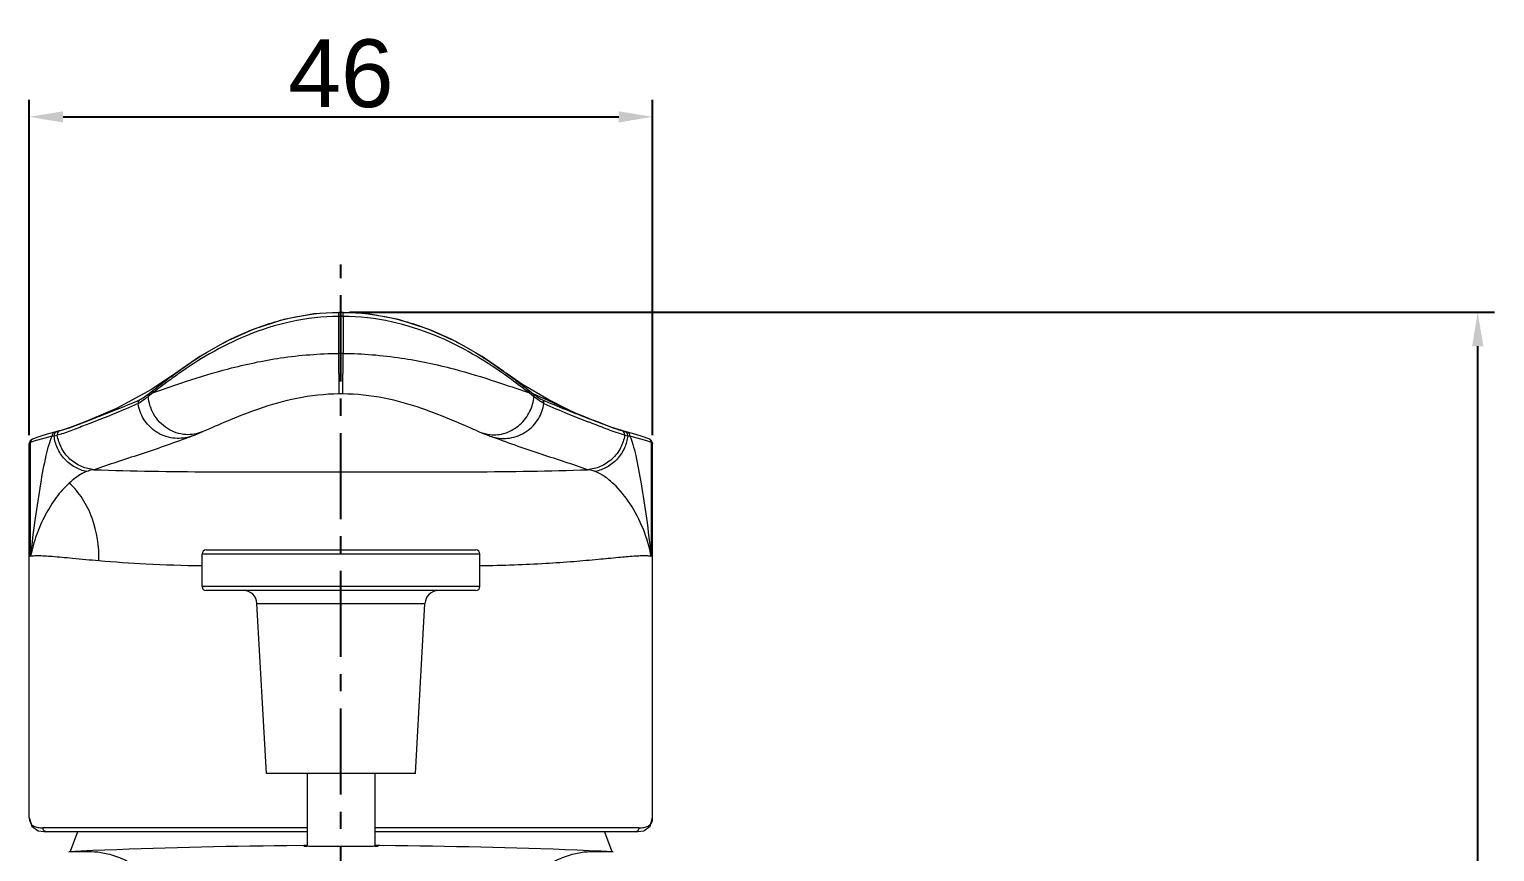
# Model space of a CAD drawing. Header units: millimetres. Extents: x 1334 to 1928, y -1757 to -1337.
# Drawn here: x 1672.6 to 1780.7, y -1510.1 to -1449.4 of the extents above; entities that cross this region are included whole.
import ezdxf

# ---------------------------------------------------------------- set-up
doc = ezdxf.new("R2010")
doc.units = ezdxf.units.MM
doc.header["$LTSCALE"] = 0.1
doc.linetypes.add('CENTERX2', pattern=[101.6, 63.5, -12.7, 12.7, -12.7])
doc.layers.get('0').update_dxf_attribs({"lineweight": 13})
doc.layers.add('CENTER', color=1, linetype='CENTERX2')
doc.layers.add('DIM', color=3, linetype='Continuous', lineweight=9)
doc.styles.get("Standard").update_dxf_attribs({"font": 'arial.ttf'})
doc.dimstyles.new('ISO-25', dxfattribs={"dimtxt": 2.5, "dimasz": 2.5, "dimexe": 1.25, "dimexo": 0.625, "dimtad": 1, "dimtxsty": 'Standard', "dimcen": 2.5, "dimadec": 0, "dimazin": 0, "dimtfac": 1, "dimtmove": 0, "dimatfit": 3, "dimfxl": 0, "dimarcsym": 0})

# ---------------------------------------------------------------- blocks, each defined once
blk = doc.blocks.new('*D26')
at = {"layer": 'Defpoints', "color": 0}
for p in [(1718.55, -1455.9), (1672.55, -1480), (1718.55, -1480.01)]:
    blk.add_point(p, dxfattribs=at)
at = {"layer": 'DIM', "color": 0, "linetype": 'ByBlock', "lineweight": -2}
for p, q in [((1672.55, -1479.38), (1672.55, -1454.65)), ((1718.55, -1479.38), (1718.55, -1454.65)), ((1675.05, -1455.9), (1716.05, -1455.9))]:
    blk.add_line(p, q, dxfattribs=at)
at = {"layer": 'DIM', "color": 0}
for points in [[(1675.05, -1455.49), (1675.05, -1456.32), (1672.55, -1455.9)], [(1716.05, -1455.49), (1716.05, -1456.32), (1718.55, -1455.9)]]:
    blk.add_solid(points, dxfattribs=at)
at = {"layer": 'DIM', "color": 0, "insert": (1695.55, -1452.72), "char_height": 5, "attachment_point": 5}
blk.add_mtext('46', dxfattribs=at)
blk = doc.blocks.new('*D28')
at = {"layer": 'Defpoints', "color": 0}
for p in [(1695.55, -1470.32), (1779.44, -1470.32), (1718.55, -1610.16)]:
    blk.add_point(p, dxfattribs=at)
at = {"layer": 'DIM', "color": 0, "linetype": 'ByBlock', "lineweight": -2}
for p, q in [((1696.18, -1470.32), (1780.69, -1470.32)), ((1779.44, -1607.66), (1779.44, -1472.82)), ((1719.18, -1610.16), (1780.69, -1610.16))]:
    blk.add_line(p, q, dxfattribs=at)
at = {"layer": 'DIM', "color": 0}
for points in [[(1779.03, -1472.82), (1779.86, -1472.82), (1779.44, -1470.32)], [(1779.03, -1607.66), (1779.86, -1607.66), (1779.44, -1610.16)]]:
    blk.add_solid(points, dxfattribs=at)
at = {"layer": 'DIM', "color": 0, "insert": (1775.81, -1540.59), "char_height": 5, "attachment_point": 5, "rotation": 90}
blk.add_mtext('139,8', dxfattribs=at)

msp = doc.modelspace()

# ---------------------------------------------------------------- linework, layer by layer
at = {"color": 7, "linetype": 'Continuous'}
for p, q in [((1695.376, -1470.326), (1695.395, -1470.326)), ((1695.397, -1470.625), (1695.395, -1470.325)), ((1695.397, -1473.355), (1695.397, -1470.625)), ((1695.706, -1470.625), (1695.709, -1470.325)), ((1695.706, -1470.625), (1695.706, -1473.355)), ((1697.566, -1470.443), (1695.709, -1470.325)), ((1695.418, -1476.345), (1695.397, -1473.355)), ((1695.684, -1476.345), (1695.706, -1473.355)), ((1683.356, -1474.813), (1681.574, -1476.011)), ((1683.453, -1474.939), (1683.444, -1474.946)), ((1707.577, -1474.689), (1707.747, -1474.813)), ((1707.659, -1474.945), (1707.643, -1474.933)), ((1681.411, -1476.292), (1681.762, -1476.024)), ((1681.834, -1476.136), (1681.677, -1476.254)), ((1709.44, -1476.264), (1709.283, -1476.146)), ((1709.355, -1476.034), (1709.709, -1476.304)), ((1680.498, -1476.866), (1680.683, -1476.788)), ((1680.735, -1476.972), (1680.58, -1477.061)), ((1681.677, -1476.254), (1681.322, -1476.536)), ((1681.677, -1476.254), (1681.803, -1476.211)), ((1709.314, -1476.221), (1709.44, -1476.264)), ((1709.794, -1476.546), (1709.44, -1476.264)), ((1709.709, -1476.304), (1710.471, -1476.656)), ((1710.524, -1477.052), (1710.32, -1476.933)), ((1710.416, -1476.775), (1710.594, -1476.851)), ((1710.471, -1476.656), (1710.493, -1476.666)), ((1710.493, -1476.666), (1712.398, -1477.547)), ((1710.594, -1476.851), (1710.607, -1476.856)), ((1712.399, -1477.547), (1710.836, -1476.765)), ((1675.642, -1478.787), (1676.995, -1478.271)), ((1677.016, -1478.263), (1676.407, -1478.497)), ((1677.016, -1478.263), (1677.124, -1478.222)), ((1712.383, -1477.586), (1712.521, -1477.641)), ((1712.398, -1477.547), (1712.399, -1477.547)), ((1714.55, -1478.434), (1713.876, -1478.174)), ((1713.886, -1478.178), (1713.895, -1478.182)), ((1713.895, -1478.182), (1715.431, -1478.77)), ((1674.677, -1479.097), (1673.875, -1479.323)), ((1674.387, -1479.434), (1674.616, -1479.386)), ((1674.911, -1479.299), (1674.616, -1479.386)), ((1674.765, -1479.072), (1674.677, -1479.097)), ((1674.825, -1479.054), (1674.745, -1479.093)), ((1674.825, -1479.054), (1674.765, -1479.072)), ((1674.828, -1479.053), (1674.825, -1479.054)), ((1675.566, -1478.813), (1674.828, -1479.053)), ((1674.847, -1479.048), (1675.511, -1478.834)), ((1674.93, -1479.293), (1674.911, -1479.299)), ((1676.407, -1478.497), (1675.566, -1478.813)), ((1677.103, -1478.49), (1677.082, -1478.498)), ((1684.575, -1479.442), (1684.737, -1479.38)), ((1685.43, -1479.094), (1685.317, -1479.142)), ((1705.552, -1479.047), (1705.804, -1479.154)), ((1713.799, -1478.403), (1713.789, -1478.4)), ((1715.469, -1478.783), (1714.55, -1478.434)), ((1715.431, -1478.77), (1715.502, -1478.796)), ((1716.277, -1479.05), (1715.469, -1478.783)), ((1716.193, -1479.294), (1716.172, -1479.287)), ((1716.488, -1479.382), (1716.193, -1479.294)), ((1716.279, -1479.051), (1716.277, -1479.05)), ((1716.488, -1479.382), (1716.491, -1479.338)), ((1716.488, -1479.382), (1716.713, -1479.43)), ((1672.553, -1479.998), (1672.552, -1480.004)), ((1672.552, -1507.583), (1672.552, -1480.004)), ((1672.552, -1480.004), (1672.552, -1480.005)), ((1672.553, -1479.997), (1672.556, -1479.953)), ((1672.566, -1479.974), (1672.553, -1479.998)), ((1672.556, -1479.953), (1672.559, -1479.938)), ((1672.624, -1479.797), (1672.558, -1479.939)), ((1672.648, -1479.925), (1672.566, -1479.974)), ((1672.896, -1479.836), (1672.648, -1479.925)), ((1672.648, -1488.346), (1672.648, -1479.925)), ((1672.832, -1479.648), (1672.829, -1479.649)), ((1673.162, -1479.756), (1672.896, -1479.836)), ((1674.228, -1479.451), (1673.162, -1479.756)), ((1684.362, -1479.521), (1684.326, -1479.535)), ((1684.58, -1479.44), (1684.364, -1479.521)), ((1684.575, -1479.441), (1684.364, -1479.521)), ((1706.54, -1479.449), (1706.546, -1479.451)), ((1706.54, -1479.449), (1706.783, -1479.539)), ((1706.805, -1479.546), (1706.784, -1479.539)), ((1716.713, -1479.43), (1716.714, -1479.403)), ((1717.941, -1479.756), (1716.875, -1479.448)), ((1718.208, -1479.836), (1717.941, -1479.756)), ((1718.456, -1479.925), (1718.208, -1479.836)), ((1718.275, -1479.649), (1718.272, -1479.648)), ((1718.363, -1479.694), (1718.272, -1479.648)), ((1718.478, -1479.794), (1718.363, -1479.694)), ((1718.456, -1479.925), (1718.456, -1488.343)), ((1718.506, -1479.949), (1718.456, -1479.925)), ((1718.545, -1479.939), (1718.478, -1479.794)), ((1718.545, -1479.939), (1718.548, -1479.955)), ((1718.548, -1479.955), (1718.551, -1479.998)), ((1718.552, -1480.004), (1718.551, -1479.999)), ((1718.552, -1480.005), (1718.552, -1480.004)), ((1718.552, -1507.583), (1718.552, -1480.005)), ((1685.602, -1487.851), (1705.502, -1487.851)), ((1685.302, -1490.551), (1685.302, -1488.151)), ((1685.302, -1488.151), (1705.802, -1488.151)), ((1705.802, -1490.551), (1705.802, -1488.151)), ((1705.802, -1490.551), (1685.302, -1490.551)), ((1705.502, -1490.851), (1685.602, -1490.851)), ((1690.052, -1504.351), (1689.354, -1491.796)), ((1689.354, -1491.796), (1701.749, -1491.796)), ((1701.052, -1504.351), (1701.749, -1491.796)), ((1701.052, -1504.351), (1690.052, -1504.351)), ((1693.052, -1504.351), (1693.052, -1509.717)), ((1698.052, -1504.351), (1698.052, -1509.717)), ((1672.552, -1507.601), (1672.552, -1507.604)), ((1693.052, -1508.358), (1673.561, -1508.358)), ((1717.543, -1508.358), (1698.052, -1508.358)), ((1718.552, -1507.604), (1718.552, -1507.598)), ((1693.052, -1508.658), (1673.848, -1508.658)), ((1676.106, -1508.658), (1675.57, -1510.108)), ((1692.802, -1509.666), (1691.546, -1509.676)), ((1693.052, -1509.665), (1692.802, -1509.666)), ((1717.256, -1508.658), (1698.052, -1508.658)), ((1698.409, -1509.667), (1698.052, -1509.665)), ((1714.998, -1508.658), (1715.533, -1510.108)), ((1689.805, -1509.696), (1689.72, -1509.697)), ((1692.802, -1509.712), (1693.027, -1509.704)), ((1698.077, -1509.704), (1698.302, -1509.712)), ((1701.418, -1509.698), (1700.495, -1509.686)), ((1701.419, -1509.698), (1701.384, -1509.697))]:
    msp.add_line(p, q, dxfattribs=at)
for points in [[(1695.395, -1470.325), (1693.556, -1470.441), (1691.337, -1470.849), (1689.114, -1471.558), (1687.02, -1472.506), (1685.144, -1473.589), (1683.527, -1474.69), (1683.356, -1474.813)], [(1695.709, -1470.325), (1695.668, -1470.324), (1695.395, -1470.325)], [(1707.577, -1474.689), (1705.96, -1473.589), (1704.09, -1472.51), (1701.997, -1471.561), (1699.79, -1470.855), (1697.566, -1470.443)], [(1710.836, -1476.765), (1708.91, -1475.618), (1707.747, -1474.813)], [(1681.574, -1476.011), (1678.982, -1477.418), (1677.015, -1478.263)], [(1713.886, -1478.178), (1713.608, -1478.068), (1712.807, -1477.732), (1712.398, -1477.547)], [(1673.875, -1479.323), (1673.331, -1479.482), (1672.829, -1479.649)], [(1684.737, -1479.38), (1685.008, -1479.271), (1685.317, -1479.142)], [(1705.803, -1479.153), (1706.118, -1479.284), (1706.387, -1479.391), (1706.546, -1479.451)], [(1717.23, -1479.323), (1716.423, -1479.093), (1716.337, -1479.068), (1716.279, -1479.051)], [(1718.275, -1479.649), (1717.774, -1479.482), (1717.23, -1479.323)], [(1672.832, -1479.648), (1672.738, -1479.695), (1672.624, -1479.797)], [(1672.552, -1507.602), (1672.734, -1508.226), (1673.206, -1508.565), (1673.848, -1508.658)], [(1717.256, -1508.658), (1717.895, -1508.565), (1718.369, -1508.227), (1718.552, -1507.598)], [(1700.495, -1509.686), (1699.583, -1509.676), (1698.409, -1509.667)], [(1691.546, -1509.676), (1690.627, -1509.686), (1689.716, -1509.697)]]:
    msp.add_lwpolyline(points, dxfattribs=at)
for centre, radius, start, end in [((1695.552, -1488.854), 18.23, 89.51426, 90.48574), ((1695.542, -1494.896), 21.542, 89.56386, 90.38598), ((1705.93, -1506.599), 38.828, 125.13576, 125.37277), ((1685.559, -1506.059), 38.165, 54.64347, 54.83841), ((1680.876, -1477.017), 0.299, 130.00901, 188.55002), ((1695.542, -1494.89), 18.546, 89.56345, 90.38582), ((1709.506, -1476.509), 0.291, 352.65016, 355.77318), ((1710.233, -1477.01), 0.294, 351.81753, 0.06104), ((1737.769, -1415.228), 67.561, 246.21808, 247.8463), ((1750.928, -1381.214), 103.794, 247.14035, 248.20004), ((1753.635, -1376.522), 109.392, 247.79445, 248.63892), ((1768.741, -1336.789), 151.658, 248.24104, 248.79092), ((1671.45, -1467.296), 12.231, 289.3923, 290.0436), ((1706.829, -1476.715), 2.645, 247.20156, 263.34391), ((1706.834, -1476.675), 2.686, 263.32118, 263.78438), ((1674.094, -1477.453), 2.003, 273.83018, 278.41039), ((1683.542, -1476.643), 2.983, 285.95174, 290.26809), ((1707.56, -1476.652), 2.977, 250.09233, 254.91337), ((1717.011, -1477.491), 1.962, 261.25104, 266.00752), ((1718.158, -1479.922), 0.297, 55.5199, 66.8443), ((1718.157, -1479.924), 0.299, 359.777, 55.53124), ((1685.602, -1488.151), 0.3, 90, 180), ((1705.502, -1488.151), 0.3, 0, 90), ((1685.602, -1490.551), 0.3, 180, 270), ((1688.356, -1491.851), 1, 3.17983, 90), ((1702.748, -1491.851), 1, 90, 176.82017), ((1705.502, -1490.551), 0.3, 270, 0), ((1696.13, -1974.559), 464.906, 90.7899, 92.54844), ((1694.296, -1997.778), 488.132, 87.49325, 89.16396)]:
    msp.add_arc(centre, radius, start, end, dxfattribs=at)
for points, knots in [([(1683.365, -1474.807), (1684.097, -1474.271), (1685.72, -1473.168), (1688.492, -1471.715), (1691.767, -1470.624), (1694.154, -1470.338), (1695.376, -1470.326)], [0, 0, 0, 0, 0.2090534, 0.4513479, 0.718512, 1, 1, 1, 1]), ([(1695.397, -1470.625), (1694.211, -1470.634), (1691.889, -1470.896), (1688.682, -1471.909), (1685.937, -1473.277), (1684.318, -1474.33), (1683.584, -1474.846)], [0, 0, 0, 0, 0.2796057, 0.5458101, 0.7885825, 1, 1, 1, 1]), ([(1707.537, -1474.859), (1706.801, -1474.34), (1705.183, -1473.286), (1702.44, -1471.917), (1699.23, -1470.899), (1696.902, -1470.635), (1695.706, -1470.625)], [0, 0, 0, 0, 0.2117487, 0.4535933, 0.7187842, 1, 1, 1, 1]), ([(1695.728, -1470.326), (1696.956, -1470.338), (1699.344, -1470.625), (1702.615, -1471.717), (1705.38, -1473.165), (1706.999, -1474.266), (1707.732, -1474.802)], [0, 0, 0, 0, 0.2829581, 0.5492381, 0.7907066, 1, 1, 1, 1]), ([(1681.803, -1476.211), (1682.562, -1475.95), (1684.358, -1475.324), (1687.436, -1474.384), (1691.208, -1473.583), (1693.961, -1473.363), (1695.397, -1473.355)], [0, 0, 0, 0, 0.1724432, 0.4088445, 0.6912732, 1, 1, 1, 1]), ([(1695.706, -1473.355), (1697.145, -1473.364), (1699.903, -1473.587), (1703.681, -1474.393), (1706.76, -1475.335), (1708.556, -1475.961), (1709.314, -1476.221)], [0, 0, 0, 0, 0.3089874, 0.5915573, 0.8279154, 1, 1, 1, 1]), ([(1681.762, -1476.024), (1681.877, -1475.935), (1682.405, -1475.527), (1682.935, -1475.122), (1683.356, -1474.814)], [0, 0, 0, 0, 0.2179004, 1, 1, 1, 1]), ([(1683.444, -1474.946), (1683.292, -1475.053), (1682.751, -1475.443), (1682.218, -1475.846), (1681.834, -1476.136)], [0, 0, 0, 0, 0.2778547, 1, 1, 1, 1]), ([(1709.283, -1476.146), (1709.164, -1476.056), (1708.627, -1475.65), (1708.087, -1475.248), (1707.659, -1474.945)], [0, 0, 0, 0, 0.2215887, 1, 1, 1, 1]), ([(1707.748, -1474.813), (1707.9, -1474.925), (1708.44, -1475.326), (1708.971, -1475.738), (1709.355, -1476.034)], [0, 0, 0, 0, 0.2799734, 1, 1, 1, 1]), ([(1681.677, -1476.254), (1681.672, -1476.211), (1681.681, -1476.124), (1681.731, -1476.05), (1681.762, -1476.024)], [0, 0, 0, 0, 0.5127002, 1, 1, 1, 1]), ([(1709.44, -1476.264), (1709.445, -1476.221), (1709.436, -1476.134), (1709.386, -1476.06), (1709.355, -1476.034)], [0, 0, 0, 0, 0.5125328, 1, 1, 1, 1]), ([(1680.58, -1477.061), (1680.291, -1477.188), (1679.141, -1477.685), (1677.977, -1478.151), (1677.103, -1478.49)], [0, 0, 0, 0, 0.2514882, 1, 1, 1, 1]), ([(1677.124, -1478.222), (1677.405, -1478.113), (1678.535, -1477.673), (1679.659, -1477.22), (1680.498, -1476.866)], [0, 0, 0, 0, 0.2493508, 1, 1, 1, 1]), ([(1684.362, -1479.512), (1683.973, -1479.623), (1683.101, -1479.687), (1682.06, -1479.3), (1681.377, -1478.726), (1680.855, -1478.059), (1680.639, -1477.456), (1680.58, -1477.061)], [0, 0, 0, 0, 0.2394561, 0.5012562, 0.634187, 0.7636599, 1, 1, 1, 1]), ([(1680.683, -1476.788), (1680.72, -1476.772), (1680.809, -1476.721), (1681.055, -1476.56), (1681.259, -1476.407), (1681.411, -1476.292)], [0, 0, 0, 0, 0.1357206, 0.3487527, 1, 1, 1, 1]), ([(1681.322, -1476.536), (1681.263, -1476.583), (1681.07, -1476.733), (1680.875, -1476.88), (1680.735, -1476.972)], [0, 0, 0, 0, 0.3105321, 1, 1, 1, 1]), ([(1681.411, -1476.292), (1681.378, -1476.32), (1681.325, -1476.398), (1681.317, -1476.491), (1681.322, -1476.536)], [0, 0, 0, 0, 0.4912844, 1, 1, 1, 1]), ([(1685.317, -1479.142), (1684.938, -1479.302), (1684.025, -1479.453), (1682.663, -1478.983), (1681.659, -1477.908), (1681.365, -1476.981), (1681.322, -1476.536)], [0, 0, 0, 0, 0.224847, 0.4854302, 0.7558734, 1, 1, 1, 1]), ([(1695.418, -1476.345), (1694.37, -1476.352), (1692.339, -1476.575), (1689.574, -1477.368), (1687.316, -1478.27), (1685.99, -1478.855), (1685.429, -1479.094)], [0, 0, 0, 0, 0.3012099, 0.5831622, 0.8246168, 1, 1, 1, 1]), ([(1705.551, -1479.047), (1704.983, -1478.804), (1703.656, -1478.221), (1701.413, -1477.335), (1698.695, -1476.568), (1696.707, -1476.353), (1695.683, -1476.345)], [0, 0, 0, 0, 0.1800501, 0.4219498, 0.7018983, 1, 1, 1, 1]), ([(1706.544, -1479.345), (1706.922, -1479.386), (1707.528, -1479.322), (1708.26, -1478.995), (1708.936, -1478.505), (1709.546, -1477.687), (1709.759, -1476.915), (1709.794, -1476.546)], [0, 0, 0, 0, 0.2408558, 0.3713569, 0.5047327, 0.7654018, 1, 1, 1, 1]), ([(1706.785, -1479.527), (1707.174, -1479.632), (1708.044, -1479.683), (1709.276, -1479.205), (1710.181, -1478.253), (1710.468, -1477.444), (1710.524, -1477.052)], [0, 0, 0, 0, 0.2406641, 0.5030684, 0.7637995, 1, 1, 1, 1]), ([(1709.796, -1476.53), (1709.799, -1476.487), (1709.787, -1476.401), (1709.737, -1476.328), (1709.705, -1476.301)], [0, 0, 0, 0, 0.5092882, 1, 1, 1, 1]), ([(1709.709, -1476.304), (1709.856, -1476.415), (1710.053, -1476.559), (1710.293, -1476.712), (1710.38, -1476.76), (1710.416, -1476.775)], [0, 0, 0, 0, 0.6497426, 0.8624733, 1, 1, 1, 1]), ([(1710.32, -1476.933), (1710.284, -1476.909), (1710.105, -1476.786), (1709.932, -1476.654), (1709.794, -1476.546)], [0, 0, 0, 0, 0.1970869, 1, 1, 1, 1]), ([(1710.527, -1477.01), (1710.527, -1476.965), (1710.508, -1476.875), (1710.45, -1476.803), (1710.416, -1476.775)], [0, 0, 0, 0, 0.5040438, 1, 1, 1, 1]), ([(1674.445, -1479.162), (1674.383, -1479.18), (1674.27, -1479.257), (1674.228, -1479.388), (1674.228, -1479.451)], [0, 0, 0, 0, 0.5028673, 1, 1, 1, 1]), ([(1674.603, -1479.118), (1674.538, -1479.136), (1674.417, -1479.222), (1674.381, -1479.366), (1674.387, -1479.434)], [0, 0, 0, 0, 0.499106, 1, 1, 1, 1]), ([(1674.745, -1479.093), (1674.698, -1479.124), (1674.622, -1479.215), (1674.608, -1479.332), (1674.616, -1479.386)], [0, 0, 0, 0, 0.5087929, 1, 1, 1, 1]), ([(1677.345, -1481.93), (1677.026, -1481.905), (1676.371, -1481.744), (1675.509, -1481.187), (1674.879, -1480.365), (1674.666, -1479.711), (1674.616, -1479.386)], [0, 0, 0, 0, 0.239319, 0.4952876, 0.7538323, 1, 1, 1, 1]), ([(1677.082, -1478.498), (1676.725, -1478.637), (1676.01, -1478.909), (1675.294, -1479.18), (1674.93, -1479.293)], [0, 0, 0, 0, 0.501323, 1, 1, 1, 1]), ([(1716.488, -1479.382), (1716.439, -1479.707), (1716.226, -1480.362), (1715.596, -1481.186), (1714.734, -1481.744), (1714.078, -1481.905), (1713.759, -1481.93)], [0, 0, 0, 0, 0.2461783, 0.5047479, 0.7607215, 1, 1, 1, 1]), ([(1716.172, -1479.287), (1715.77, -1479.162), (1714.982, -1478.859), (1714.193, -1478.558), (1713.799, -1478.403)], [0, 0, 0, 0, 0.4987591, 1, 1, 1, 1]), ([(1716.491, -1479.338), (1716.491, -1479.275), (1716.451, -1479.145), (1716.339, -1479.069), (1716.279, -1479.051)], [0, 0, 0, 0, 0.5024607, 1, 1, 1, 1]), ([(1716.714, -1479.403), (1716.714, -1479.339), (1716.672, -1479.208), (1716.558, -1479.132), (1716.497, -1479.114)], [0, 0, 0, 0, 0.5005373, 1, 1, 1, 1]), ([(1716.875, -1479.448), (1716.875, -1479.385), (1716.833, -1479.255), (1716.72, -1479.178), (1716.659, -1479.16)], [0, 0, 0, 0, 0.4967589, 1, 1, 1, 1]), ([(1672.648, -1488.346), (1672.762, -1487.4), (1672.99, -1485.606), (1673.358, -1483.117), (1673.691, -1481.302), (1673.986, -1480.13), (1674.142, -1479.653), (1674.228, -1479.451)], [0, 0, 0, 0, 0.315911, 0.5992922, 0.8341408, 0.9271373, 1, 1, 1, 1]), ([(1672.829, -1479.649), (1672.775, -1479.672), (1672.681, -1479.751), (1672.648, -1479.869), (1672.648, -1479.925)], [0, 0, 0, 0, 0.5108444, 1, 1, 1, 1]), ([(1676.782, -1482.069), (1676.484, -1482.006), (1675.884, -1481.783), (1675.123, -1481.182), (1674.587, -1480.367), (1674.42, -1479.742), (1674.387, -1479.434)], [0, 0, 0, 0, 0.2413183, 0.4973701, 0.754774, 1, 1, 1, 1]), ([(1684.328, -1479.535), (1683.721, -1479.764), (1682.525, -1480.206), (1680.743, -1480.8), (1679.022, -1481.367), (1677.893, -1481.731), (1677.345, -1481.93)], [0, 0, 0, 0, 0.2636742, 0.5179482, 0.7630476, 1, 1, 1, 1]), ([(1713.759, -1481.93), (1713.212, -1481.732), (1712.087, -1481.37), (1710.373, -1480.804), (1708.599, -1480.213), (1707.408, -1479.773), (1706.803, -1479.546)], [0, 0, 0, 0, 0.2370426, 0.4821683, 0.7364132, 1, 1, 1, 1]), ([(1716.713, -1479.43), (1716.68, -1479.739), (1716.512, -1480.365), (1715.974, -1481.18), (1715.211, -1481.781), (1714.611, -1482.003), (1714.312, -1482.065)], [0, 0, 0, 0, 0.2452669, 0.5027063, 0.7587508, 1, 1, 1, 1]), ([(1716.875, -1479.448), (1716.96, -1479.65), (1717.117, -1480.127), (1717.412, -1481.298), (1717.745, -1483.113), (1718.113, -1485.602), (1718.342, -1487.396), (1718.456, -1488.343)], [0, 0, 0, 0, 0.0727917, 0.1657397, 0.4005272, 0.6839607, 1, 1, 1, 1]), ([(1718.551, -1479.999), (1718.55, -1479.994), (1718.542, -1479.973), (1718.521, -1479.959), (1718.506, -1479.949)], [0, 0, 0, 0, 0.1934492, 1, 1, 1, 1]), ([(1676.782, -1482.069), (1676.672, -1482.111), (1676.206, -1482.329), (1675.793, -1482.647), (1675.501, -1482.915)], [0, 0, 0, 0, 0.2287024, 1, 1, 1, 1]), ([(1677.345, -1481.93), (1677.298, -1481.934), (1677.106, -1481.959), (1676.919, -1482.016), (1676.783, -1482.069)], [0, 0, 0, 0, 0.2440772, 1, 1, 1, 1]), ([(1677.345, -1481.93), (1680.169, -1482.036), (1686.235, -1482.108), (1695.548, -1482.084), (1704.86, -1482.108), (1710.935, -1482.036), (1713.759, -1481.93)], [0, 0, 0, 0, 0.2328475, 0.4996453, 0.7672198, 1, 1, 1, 1]), ([(1714.311, -1482.065), (1714.265, -1482.048), (1714.086, -1481.984), (1713.899, -1481.942), (1713.759, -1481.93)], [0, 0, 0, 0, 0.2580743, 1, 1, 1, 1]), ([(1718.456, -1488.343), (1718.316, -1487.639), (1717.917, -1486.285), (1716.974, -1484.467), (1715.958, -1483.2), (1715.047, -1482.432), (1714.56, -1482.156), (1714.311, -1482.065)], [0, 0, 0, 0, 0.2770054, 0.5410881, 0.7865203, 0.8978678, 1, 1, 1, 1]), ([(1675.501, -1482.916), (1675.148, -1483.238), (1674.49, -1483.987), (1673.688, -1485.287), (1673.038, -1486.751), (1672.756, -1487.804), (1672.648, -1488.346)], [0, 0, 0, 0, 0.2301749, 0.4770171, 0.7337727, 1, 1, 1, 1]), ([(1677.686, -1488.661), (1677.715, -1487.599), (1677.47, -1485.97), (1676.546, -1484.067), (1675.873, -1483.257), (1675.501, -1482.916)], [0, 0, 0, 0, 0.5054448, 0.7600373, 1, 1, 1, 1]), ([(1677.686, -1488.661), (1677.041, -1488.605), (1676.127, -1488.519), (1674.981, -1488.411), (1674.286, -1488.349), (1673.705, -1488.307), (1673.243, -1488.287), (1672.904, -1488.294), (1672.716, -1488.319), (1672.648, -1488.346)], [0, 0, 0, 0, 0.3844977, 0.5442651, 0.6824018, 0.7982097, 0.8895472, 0.956505, 1, 1, 1, 1]), ([(1685.291, -1489.035), (1683.911, -1489.011), (1681.373, -1488.938), (1678.841, -1488.761), (1677.686, -1488.661)], [0, 0, 0, 0, 0.5435893, 1, 1, 1, 1]), ([(1718.456, -1488.343), (1718.399, -1488.321), (1718.246, -1488.296), (1717.973, -1488.285), (1717.611, -1488.294), (1716.953, -1488.334), (1715.917, -1488.428), (1714.434, -1488.57), (1712.646, -1488.732), (1710.582, -1488.876), (1708.276, -1488.981), (1706.663, -1489.02), (1705.825, -1489.035)], [0, 0, 0, 0, 0.0145165, 0.036152, 0.064814, 0.1003977, 0.1923357, 0.3112243, 0.4532149, 0.6177454, 0.8012641, 1, 1, 1, 1]), ([(1672.552, -1507.604), (1672.552, -1507.622), (1672.553, -1507.69), (1672.562, -1507.759), (1672.572, -1507.808)], [0, 0, 0, 0, 0.2635676, 1, 1, 1, 1]), ([(1672.572, -1507.808), (1672.591, -1507.894), (1672.662, -1508.064), (1672.885, -1508.248), (1673.197, -1508.343), (1673.431, -1508.358), (1673.561, -1508.358)], [0, 0, 0, 0, 0.2164841, 0.4304974, 0.6826746, 1, 1, 1, 1]), ([(1673.848, -1508.658), (1673.774, -1508.658), (1673.619, -1508.591), (1673.561, -1508.434), (1673.561, -1508.358)], [0, 0, 0, 0, 0.4921001, 1, 1, 1, 1]), ([(1717.543, -1508.358), (1717.543, -1508.434), (1717.485, -1508.591), (1717.33, -1508.658), (1717.256, -1508.658)], [0, 0, 0, 0, 0.5078958, 1, 1, 1, 1]), ([(1717.543, -1508.358), (1717.672, -1508.358), (1717.906, -1508.343), (1718.217, -1508.248), (1718.44, -1508.066), (1718.511, -1507.897), (1718.531, -1507.811)], [0, 0, 0, 0, 0.3171237, 0.5694699, 0.7836581, 1, 1, 1, 1]), ([(1718.531, -1507.811), (1718.534, -1507.795), (1718.547, -1507.727), (1718.552, -1507.657), (1718.552, -1507.604)], [0, 0, 0, 0, 0.2377605, 1, 1, 1, 1]), ([(1675.458, -1510.113), (1675.842, -1510.109), (1676.557, -1510.088), (1677.615, -1510.105), (1678.695, -1510.325), (1679.402, -1510.624), (1679.782, -1510.808)], [0, 0, 0, 0, 0.259729, 0.4839811, 0.7144156, 1, 1, 1, 1]), ([(1698.302, -1509.712), (1698.302, -1509.716), (1698.285, -1509.712), (1698.271, -1509.715), (1698.234, -1509.715), (1698.176, -1509.717), (1698.084, -1509.717), (1697.969, -1509.718), (1697.771, -1509.719), (1697.472, -1509.72), (1697.06, -1509.721), (1696.591, -1509.721), (1696.082, -1509.721), (1695.552, -1509.721), (1695.022, -1509.721), (1694.513, -1509.721), (1694.044, -1509.721), (1693.632, -1509.72), (1693.333, -1509.719), (1693.134, -1509.718), (1693.02, -1509.717), (1692.928, -1509.717), (1692.87, -1509.715), (1692.833, -1509.715), (1692.819, -1509.712), (1692.802, -1509.716), (1692.802, -1509.712)], [0, 0, 0, 0, 0.0024333, 0.0054423, 0.0096377, 0.0215554, 0.0380928, 0.0590697, 0.0842889, 0.1464697, 0.2222297, 0.3086589, 0.4024489, 0.4999864, 0.5975248, 0.6913188, 0.7777544, 0.8535195, 0.9157032, 0.9409236, 0.9619031, 0.9784426, 0.9903613, 0.9945571, 0.9975664, 1, 1, 1, 1]), ([(1711.322, -1510.808), (1711.702, -1510.624), (1712.409, -1510.325), (1713.488, -1510.105), (1714.547, -1510.088), (1715.262, -1510.109), (1715.646, -1510.113)], [0, 0, 0, 0, 0.2855844, 0.5160189, 0.7402709, 1, 1, 1, 1])]:
    msp.add_open_spline(points, degree=3, knots=knots, dxfattribs=at)
msp.add_open_spline([(1715.502, -1478.796), (1715.75, -1478.886), (1716.002, -1478.968), (1716.255, -1479.044)], degree=3, dxfattribs=at)
at = {"layer": 'CENTER'}
msp.add_line((1695.552, -1627.816), (1695.552, -1466.795), dxfattribs=at)

# ---------------------------------------------------------------- dimensions: what is measured, and where the dimension line sits
at = {"layer": 'DIM'}
dim = msp.add_linear_dim(base=(1718.552, -1455.902), p1=(1672.552, -1480.005), p2=(1718.552, -1480.005), dimstyle='ISO-25', override={"dimtxt": 5, "dimdec": 1, "dimcen": 5, "dimtdec": 1, "dimfxl": 1.25, "dimarcsym": 1}, dxfattribs=at)
dim.commit()
dim.dimension.update_dxf_attribs({"geometry": '*D26', "text_midpoint": (1695.552, -1452.724)})
dim = msp.add_linear_dim(base=(1779.445, -1470.324), p1=(1718.551, -1610.158), p2=(1695.552, -1470.324), angle=90, dimstyle='ISO-25', override={"dimtxt": 5, "dimdec": 1, "dimcen": 5, "dimtdec": 1, "dimfxl": 1.25, "dimarcsym": 1}, dxfattribs=at)
dim.commit()
dim.dimension.update_dxf_attribs({"geometry": '*D28', "text_midpoint": (1779.445, -1540.591), "dimtype": 160})

doc.saveas('drawing.dxf')
